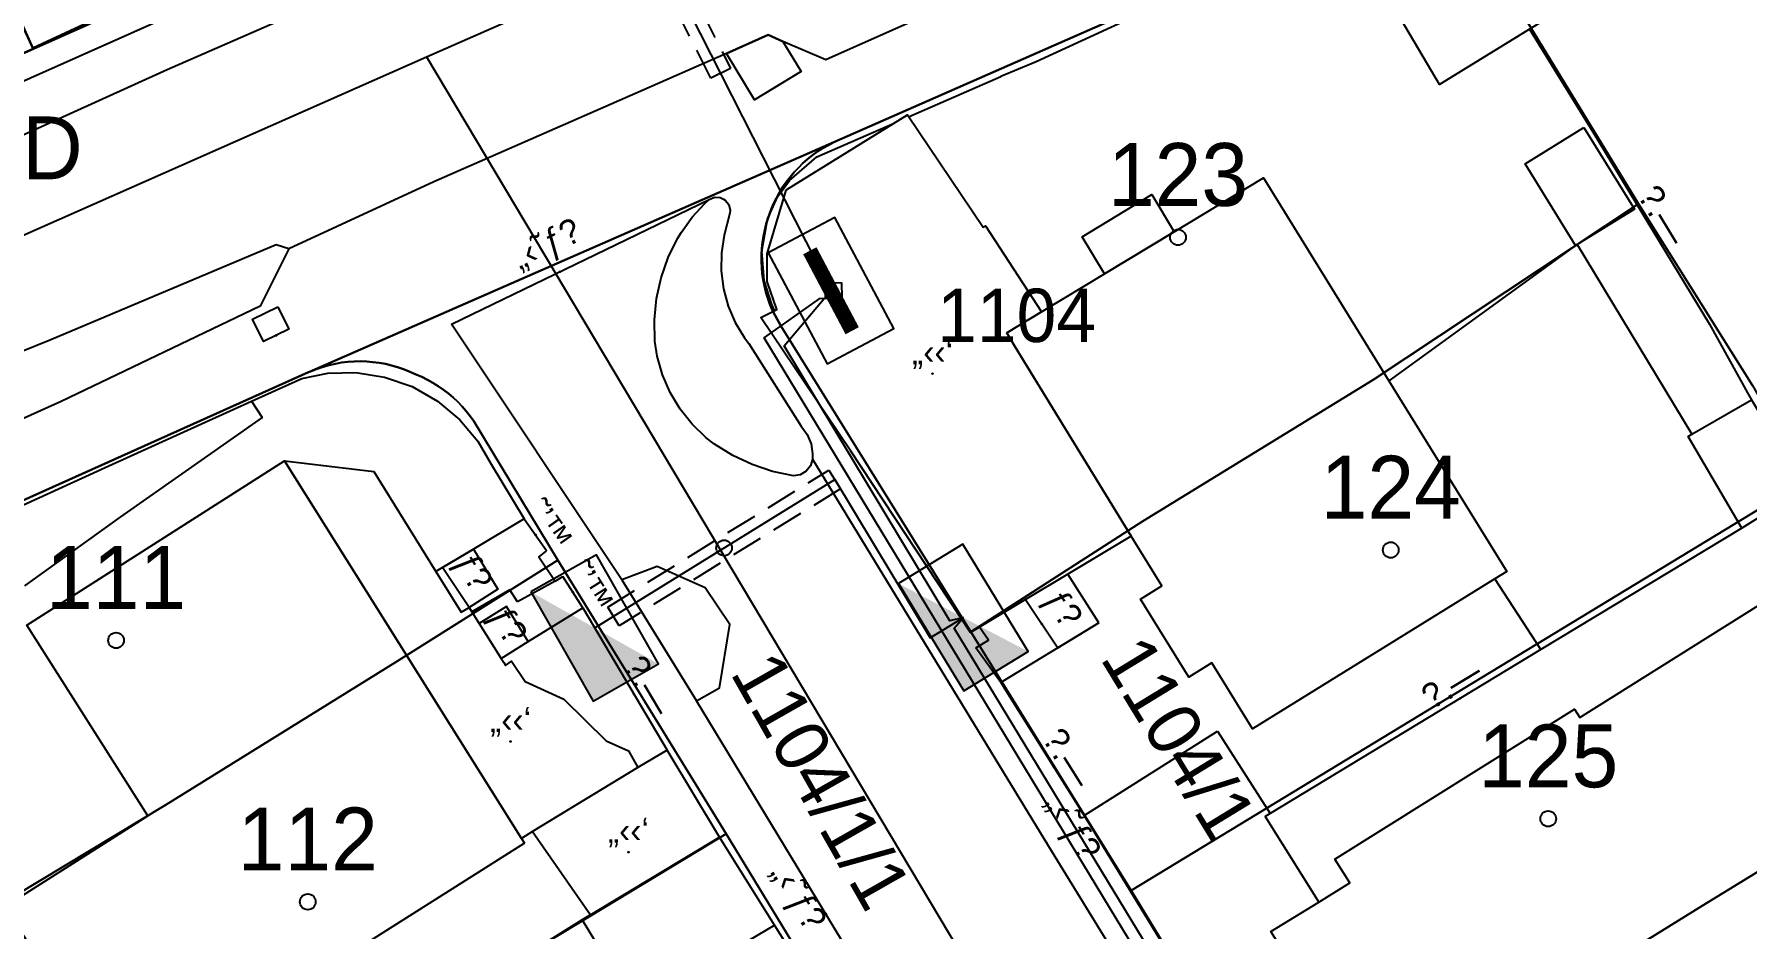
# Model space of a CAD drawing. Header units: metres. Extents: x 218299 to 220222, y 572714 to 574340.
# Drawn here: x 219088.7 to 219143.2, y 573347.1 to 573375.5 of the extents above; entities that cross this region are included whole.
import ezdxf
from ezdxf.enums import TextEntityAlignment as Align

# ---------------------------------------------------------------- set-up
doc = ezdxf.new("R2010")
doc.units = ezdxf.units.M
doc.header["$MEASUREMENT"] = 0
doc.linetypes.add('DASH15', pattern=[1.5, 1, -0.5])
for name, color, linetype in [('1602', 44, 'Continuous'), ('1603', 44, 'Continuous'), ('6011', 10, 'Continuous'), ('6091', 102, 'CABLEUNDEXIST03'), ('6151', 102, 'CABLEUNDEXIST03'), ('6241', 7, 'Continuous'), ('6261', 7, 'Continuous'), ('6351', 7, 'Continuous'), ('6701', 7, 'DASH15'), ('6916', 7, 'Continuous'), ('A_POINTS', 2, 'Continuous'), ('M2200', 253, 'Continuous'), ('M2207', 253, 'Continuous'), ('M2401', 7, 'Continuous'), ('M2404', 7, 'Continuous'), ('M2407', 253, 'Continuous'), ('M2408', 253, 'Continuous'), ('M2412', 253, 'Continuous'), ('M2420', 253, 'Continuous'), ('M2430', 253, 'Continuous'), ('M2601', 253, 'Continuous'), ('M2602', 253, 'Continuous'), ('M2605', 253, 'Continuous'), ('M2612', 253, 'Continuous'), ('M5250', 253, 'Continuous')]:
    doc.layers.add(name, color=color, linetype=linetype)
doc.styles.add('HEBTXT', font='HEBTXT')
doc.styles.add('MAVAT_HEBTXT', font='HEBTXT')
doc.linetypes.add('CABLEUNDEXIST03', pattern='A,3.5,[222,elecad.shx,S=0.01,R=0,X=0,Y=0],1.5', length=5)

# ---------------------------------------------------------------- blocks, each defined once
blk = doc.blocks.new('6261')
blk.add_lwpolyline([(-2, -1.2), (2, -1.2), (2, 1.2), (-2, 1.2)], close=True)
at = {"color": 0}
blk.add_solid([(2, 1.2), (-2, -1.2), (2, -1.2)], dxfattribs=at)
at = {"color": 0, "style": 'HEBTXT'}
blk.add_attdef('PIL_NAME', (2.689, 2.418), '', height=1.7, dxfattribs=at)
at = {"style": 'HEBTXT'}
blk.add_attdef('CAMUT_MONIM', (2.489, 0.218), '', height=1.7, dxfattribs=at)
at = {"color": 0, "style": 'HEBTXT', "flags": 1}
for tag, p in [('TYPE', (2.585, -1.773)), ('MAP_TYPE', (2.689, -3.782))]:
    blk.add_attdef(tag, p, '', height=1.7, dxfattribs=at)
blk = doc.blocks.new('6351')
at = {"color": 0}
for p, q in [((0.188, -0.982), (0.188, 0.982)), ((0.219, -0.976), (0.219, 0.976)), ((0.25, -0.968), (0.25, 0.968)), ((0.281, -0.96), (0.281, 0.96)), ((0.312, -0.95), (0.312, 0.95)), ((0.344, -0.939), (0.344, 0.939)), ((0.375, -0.927), (0.375, 0.927)), ((0.406, -0.914), (0.406, 0.914)), ((0.438, -0.899), (0.438, 0.899)), ((0.469, -0.883), (0.469, 0.883)), ((0.5, -0.866), (0.5, 0.866)), ((0.531, -0.847), (0.531, 0.847)), ((0.562, -0.827), (0.562, 0.827)), ((0.594, -0.805), (0.594, 0.805)), ((0.625, -0.781), (0.625, 0.781)), ((0.656, -0.755), (0.656, 0.755)), ((0.688, -0.726), (0.688, 0.726)), ((0.719, -0.695), (0.719, 0.695)), ((0.75, -0.661), (0.75, 0.661)), ((0.781, -0.624), (0.781, 0.624)), ((0.812, -0.583), (0.812, 0.583)), ((0.844, -0.537), (0.844, 0.537)), ((0.875, -0.484), (0.875, 0.484)), ((0.906, -0.423), (0.906, 0.423)), ((0.938, -0.348), (0.938, 0.348)), ((0.969, -0.248), (0.969, 0.248))]:
    blk.add_line(p, q, dxfattribs=at)
blk.add_circle((0, 0), 1, dxfattribs=at)
at = {"color": 0, "style": 'HEBTXT'}
blk.add_attdef('POLE_NUM', (2, 2), '', height=2, dxfattribs=at)
at = {"color": 0, "style": 'HEBTXT', "flags": 1}
blk.add_attdef('MAP_TYPE', (2.014, -0.642), '', height=2, dxfattribs=at)
blk = doc.blocks.new('6241')
at = {"color": 0}
blk.add_lwpolyline([(-2, -1.2), (2, -1.2), (2, 1.2), (-2, 1.2)], close=True, dxfattribs=at)
blk.add_lwpolyline([(-2, -1.2), (2, -1.2), (2, 1.2), (-2, 1.2)], close=True, dxfattribs=at)
at = {"color": 0, "const_width": 0.48}
blk.add_lwpolyline([(-1.44, 0), (1.44, 0)], dxfattribs=at)
blk.add_lwpolyline([(-1.44, 0), (1.44, 0)], dxfattribs=at)
at = {"color": 0, "style": 'HEBTXT'}
blk.add_attdef('PIL_NAME', (2.42, 1.776), '', height=1.7, dxfattribs=at)
at = {"color": 0, "style": 'HEBTXT', "flags": 1}
for tag, p in [('TYPE', (2.43, -0.61)), ('MAP_TYPE', (2.423, -2.677))]:
    blk.add_attdef(tag, p, '', height=1.7, dxfattribs=at)
blk = doc.blocks.new('6916')
at = {"layer": 'A_POINTS'}
blk.add_circle((0, 0), 0.25, dxfattribs=at)
at = {"color": 0, "style": 'HEBTXT'}
for tag, p in [('HTCH', (0.006, 3.527)), ('PIPE', (0.049, 1.33))]:
    blk.add_attdef(tag, text='', height=1.7, dxfattribs=at).set_placement(p, align=Align.MIDDLE_CENTER)
blk = doc.blocks.new('1603')
at = {"layer": 'A_POINTS'}
blk.add_circle((0, 0), 0.25, dxfattribs=at)
at = {"color": 0, "style": 'HEBTXT'}
blk.add_attdef('PARCEL_NUM', text='', height=2, dxfattribs=at).set_placement((0, 1), align=Align.CENTER)
at = {"color": 0, "style": 'HEBTXT', "flags": 1}
blk.add_attdef('LOT_NUM', text='', height=2, dxfattribs=at).set_placement((0, -2.5), align=Align.CENTER)
blk = doc.blocks.new('M2408')
blk.add_circle((0, 0), 0.025)
at = {"style": 'MAVAT_HEBTXT'}
blk.add_attdef('NAME', text='', height=0.8, dxfattribs=at).set_placement((0, 1.59), align=Align.MIDDLE)
blk = doc.blocks.new('M2605')
blk.add_circle((0, 0), 0.025)
at = {"style": 'MAVAT_HEBTXT'}
blk.add_attdef('NAME', text='', height=0.8, dxfattribs=at).set_placement((0, 1.59), align=Align.MIDDLE)
blk = doc.blocks.new('M2612')
blk.add_circle((0, 0), 0.025)
at = {"style": 'MAVAT_HEBTXT'}
blk.add_attdef('NAME', text='', height=0.8, dxfattribs=at).set_placement((0, 1.59), align=Align.MIDDLE)
blk = doc.blocks.new('M2207')
blk.add_circle((0, 0), 0.025)
at = {"style": 'MAVAT_HEBTXT'}
blk.add_attdef('NAME', text='', height=0.8, dxfattribs=at).set_placement((0, 1.59), align=Align.MIDDLE)
blk = doc.blocks.new('M2412')
blk.add_circle((0, 0), 0.025)
at = {"style": 'MAVAT_HEBTXT'}
blk.add_attdef('NAME', text='', height=0.8, dxfattribs=at).set_placement((0, 1.59), align=Align.MIDDLE)
blk = doc.blocks.new('M5250')
blk.add_circle((0, 0), 0.025)
at = {"style": 'MAVAT_HEBTXT'}
blk.add_attdef('NAME', text='', height=0.8, dxfattribs=at).set_placement((0, 1.25), align=Align.MIDDLE)
blk = doc.blocks.new('111')
at = {"layer": 'M2200'}
for points in [[(219119.915, 573365.606, 574.68), (219119.915, 573365.606, 574.68), (219119.666, 573366.022, 574.68), (219119.666, 573366.022, 574.68), (219120.775, 573366.69, 574.647), (219122.78, 573367.899, 574.588), (219124.999, 573369.236, 574.523), (219125.001, 573369.238, 574.523), (219127.842, 573370.951, 574.44), (219131.832, 573364.501, 574.44), (219135.585, 573358.432, 574.44), (219135.205, 573358.197, 574.44), (219127.49, 573353.425, 574.44), (219126.195, 573355.52, 574.44), (219125.461, 573355.066, 574.2), (219123.922, 573357.553, 574.08), (219124.605, 573357.976, 574.44), (219123.633, 573359.557, 574.489)], [(219104.315, 573349.789, 573.96), (219091.776, 573341.854, 577.56), (219091.627, 573342.088, 577.56), (219091.464, 573341.985, 577.32), (219087.791, 573347.766, 577.08), (219087.791, 573347.766, 577.08), (219092.335, 573350.652, 577.56), (219088.479, 573356.723, 573.72), (219096.684, 573361.954, 573.96), (219096.684, 573361.954, 573.96), (219104.225, 573349.932, 573.96)]]:
    blk.add_polyline3d(points, close=True, dxfattribs=at)
blk.add_polyline3d([(219150.945, 573344.66, 578.88), (219137.299, 573336.101, 576), (219138.487, 573334.207, 576), (219138.487, 573334.207, 576), (219138.253, 573334.06, 575.962), (219134.01, 573331.399, 575.28), (219134.01, 573331.399, 575.28), (219132.431, 573333.917, 575.4), (219132.62, 573334.036, 575.416), (219135.194, 573335.651, 575.64), (219135.194, 573335.651, 575.64), (219132.511, 573339.92, 575.64), (219132.469, 573339.987, 575.64), (219132.411, 573340.08, 575.64), (219131.808, 573341.039, 575.64), (219128.078, 573346.973, 575.64), (219128.078, 573346.973, 575.64), (219128.078, 573346.973, 575.64), (219129.597, 573347.91, 575.858), (219130.587, 573348.52, 576), (219130.114, 573349.274, 576), (219137.736, 573354.055, 576.24), (219137.902, 573353.789, 576.96), (219143.6, 573357.363, 576.6)], dxfattribs=at)
at = {"layer": 'M2207'}
for points in [[(219089.175, 573380.988, 571.86), (219091.341, 573376.326, 571.74), (219091.341, 573376.326, 571.74), (219088.671, 573375.086, 571.74), (219088.573, 573375.297, 571.745), (219086.505, 573379.747, 571.86), (219086.505, 573379.747, 571.86), (219086.505, 573379.747, 571.86), (219088.409, 573380.631, 571.86), (219089.175, 573380.988, 571.86)], [(219120.775, 573366.69, 574.5), (219119.666, 573366.022, 574.5), (219119.915, 573365.606, 574.5), (219123.633, 573359.557, 574.387), (219121.611, 573358.345, 574.352), (219120.265, 573357.538, 574.328), (219118.512, 573356.487, 574.297), (219114.706, 573362.254, 574.5), (219111.842, 573366.507, 574.5), (219112.347, 573366.772, 574.5), (219112.045, 573367.657, 574.5), (219112.043, 573368.536, 574.5), (219112.644, 573370.569, 574.5), (219112.664, 573370.581, 574.501), (219116.507, 573372.958, 574.74), (219116.507, 573372.958, 574.74), (219118.916, 573369.386, 574.74), (219118.996, 573369.432, 574.74)], [(219138.038, 573372.56, 574.02), (219139.646, 573369.959, 574.02), (219137.824, 573368.833, 574.253), (219137.77, 573368.8, 574.26), (219137.77, 573368.8, 574.26), (219136.163, 573371.401, 574.26), (219138.038, 573372.56, 574.02)], [(219125.001, 573369.238, 573.9), (219122.78, 573367.899, 573.78), (219122.067, 573369.082, 573.78), (219124.288, 573370.421, 573.9), (219125.001, 573369.238, 573.9)], [(219143.366, 573363.891, 574.26), (219143.366, 573363.891, 574.26), (219145.066, 573361.058, 574.26), (219143.062, 573359.813, 574.26), (219143.062, 573359.813, 574.26), (219141.351, 573362.724, 574.26), (219141.475, 573362.795, 574.26), (219143.366, 573363.891, 574.26)], [(219104.225, 573349.932, 573.78), (219096.684, 573361.954, 573.66), (219099.53, 573361.616, 573.66), (219101.498, 573358.435, 573.574), (219102.3, 573357.138, 573.54), (219102.559, 573357.29, 573.54), (219102.559, 573357.29, 573.54), (219102.559, 573357.29, 573.54), (219102.646, 573357.151, 573.54), (219102.882, 573356.774, 573.54), (219103.576, 573355.666, 573.54), (219103.576, 573355.666, 573.54), (219103.66, 573355.532, 573.54), (219103.719, 573355.438, 573.54), (219103.905, 573355.578, 573.54), (219104.343, 573354.931, 573.54), (219105.571, 573354.365, 573.54), (219106.915, 573353.046, 573.54), (219107.634, 573352.729, 573.54), (219107.931, 573352.189, 573.54), (219104.57, 573350.155, 573.742)], [(219108.859, 573352.746, 573.24), (219108.859, 573352.746, 573.24), (219107.931, 573352.189, 573.213), (219104.57, 573350.155, 573.12), (219104.57, 573350.155, 573.12), (219106.416, 573347.507, 573.12), (219106.416, 573347.507, 573.12), (219110.525, 573349.974, 573.24), (219110.525, 573349.974, 573.24)]]:
    blk.add_polyline3d(points, close=True, dxfattribs=at)
at = {"layer": 'M2401'}
for points in [[(219146.216, 573398.016, 570.9), (219138.132, 573394.298, 570.66), (219130.053, 573390.848, 570.54), (219120.3, 573386.499, 570.42), (219113.342, 573383.372, 570.18), (219108.029, 573381.068, 569.94), (219098.954, 573377.019, 569.82), (219092.947, 573374.396, 569.58), (219086.645, 573371.536, 569.46), (219078.358, 573367.848, 569.34), (219071.058, 573364.614, 569.1), (219064.28, 573361.697, 568.86), (219058.349, 573358.938, 568.74), (219051.481, 573355.967, 568.468), (219044.975, 573353.082, 568.348), (219037.609, 573349.919, 568.073), (219030.585, 573346.728, 567.886), (219022.088, 573342.981, 567.833), (219020.254, 573342.208, 567.66)], [(219120.545, 573377.67, 570.274), (219113.908, 573374.706, 570.154), (219112.545, 573375.295, 570.154), (219112.071, 573375.501, 570.154), (219110.75, 573374.917, 570.079), (219107.855, 573373.638, 569.914), (219101.435, 573370.824, 569.794), (219096.817, 573368.701, 569.674), (219095.911, 573366.868, 569.674), (219089.578, 573363.842, 569.434), (219082.823, 573360.81, 569.314)], [(219110.676, 573369.136, 570.292), (219110.591, 573368.57, 570.285), (219110.584, 573367.997, 570.289), (219110.656, 573367.428, 570.305), (219110.806, 573366.876, 570.333), (219111.03, 573366.35, 570.371), (219111.325, 573365.861, 570.421), (219111.459, 573365.681, 570.442), (219113.128, 573363.052, 570.517), (219113.321, 573362.791, 570.517), (219113.444, 573362.491, 570.517), (219113.49, 573362.17, 570.517), (219113.483, 573362.002, 570.517), (219113.483, 573362.002, 570.517), (219113.418, 573361.794, 570.517), (219113.283, 573361.622, 570.517), (219113.096, 573361.51, 570.517), (219112.88, 573361.472, 570.517), (219112.877, 573361.472, 570.517), (219112.21, 573361.614, 570.524), (219111.564, 573361.833, 570.516), (219110.948, 573362.124, 570.496), (219110.37, 573362.485, 570.463), (219110.1, 573362.688, 570.442), (219109.659, 573363.116, 570.42), (219109.277, 573363.598, 570.39), (219108.961, 573364.125, 570.353), (219108.715, 573364.687, 570.309), (219108.545, 573365.277, 570.26), (219108.465, 573365.761, 570.217), (219108.454, 573366.44, 570.217), (219108.523, 573367.116, 570.217), (219108.671, 573367.779, 570.217), (219108.896, 573368.42, 570.217), (219109.194, 573369.03, 570.217), (219109.312, 573369.23, 570.217), (219109.652, 573369.707, 570.217), (219110.052, 573370.132, 570.217), (219110.2, 573370.263, 570.217), (219110.367, 573370.336, 570.217), (219110.367, 573370.336, 570.217), (219110.549, 573370.331, 570.217), (219110.656, 573370.276, 570.217), (219110.711, 573370.249, 570.217), (219110.823, 573370.106, 570.217), (219110.864, 573369.929, 570.217), (219110.854, 573369.83, 570.217), (219110.676, 573369.136, 570.292)], [(219107.413, 573358.16, 570.442), (219109.798, 573354.316, 570.592), (219109.798, 573354.316, 570.592), (219110.522, 573354.732, 570.592), (219110.853, 573356.742, 570.592), (219110.075, 573357.906, 570.442), (219108.546, 573358.593, 570.442), (219107.413, 573358.16, 570.442), (219107.413, 573358.16, 570.442)]]:
    blk.add_polyline3d(points, dxfattribs=at)
at = {"layer": 'M2404'}
for points in [[(219146.216, 573398.016, 570.9), (219138.132, 573394.298, 570.66), (219130.053, 573390.848, 570.54), (219120.3, 573386.499, 570.42), (219113.342, 573383.372, 570.18), (219108.029, 573381.068, 569.94), (219098.954, 573377.019, 569.82), (219092.947, 573374.396, 569.58), (219086.645, 573371.536, 569.46), (219078.358, 573367.848, 569.34), (219071.058, 573364.614, 569.1), (219064.28, 573361.697, 568.86), (219058.349, 573358.938, 568.74), (219051.481, 573355.967, 568.468), (219044.975, 573353.082, 568.348), (219037.609, 573349.919, 568.073), (219030.585, 573346.728, 567.886), (219022.088, 573342.981, 567.833), (219020.254, 573342.208, 567.66)], [(219120.545, 573377.67, 570.274), (219113.908, 573374.706, 570.154), (219112.545, 573375.295, 570.154), (219112.071, 573375.501, 570.154), (219110.75, 573374.917, 570.079), (219107.855, 573373.638, 569.914), (219101.435, 573370.824, 569.794), (219096.817, 573368.701, 569.674), (219095.911, 573366.868, 569.674), (219089.578, 573363.842, 569.434), (219082.823, 573360.81, 569.314)], [(219110.676, 573369.136, 570.292), (219110.591, 573368.57, 570.285), (219110.584, 573367.997, 570.289), (219110.656, 573367.428, 570.305), (219110.806, 573366.876, 570.333), (219111.03, 573366.35, 570.371), (219111.325, 573365.861, 570.421), (219111.459, 573365.681, 570.442), (219113.128, 573363.052, 570.517), (219113.321, 573362.791, 570.517), (219113.444, 573362.491, 570.517), (219113.49, 573362.17, 570.517), (219113.483, 573362.002, 570.517), (219113.483, 573362.002, 570.517), (219113.418, 573361.794, 570.517), (219113.283, 573361.622, 570.517), (219113.096, 573361.51, 570.517), (219112.88, 573361.472, 570.517), (219112.877, 573361.472, 570.517), (219112.21, 573361.614, 570.524), (219111.564, 573361.833, 570.516), (219110.948, 573362.124, 570.496), (219110.37, 573362.485, 570.463), (219110.1, 573362.688, 570.442), (219109.659, 573363.116, 570.42), (219109.277, 573363.598, 570.39), (219108.961, 573364.125, 570.353), (219108.715, 573364.687, 570.309), (219108.545, 573365.277, 570.26), (219108.465, 573365.761, 570.217), (219108.454, 573366.44, 570.217), (219108.523, 573367.116, 570.217), (219108.671, 573367.779, 570.217), (219108.896, 573368.42, 570.217), (219109.194, 573369.03, 570.217), (219109.312, 573369.23, 570.217), (219109.652, 573369.707, 570.217), (219110.052, 573370.132, 570.217), (219110.2, 573370.263, 570.217), (219110.367, 573370.336, 570.217), (219110.367, 573370.336, 570.217), (219110.549, 573370.331, 570.217), (219110.656, 573370.276, 570.217), (219110.711, 573370.249, 570.217), (219110.823, 573370.106, 570.217), (219110.864, 573369.929, 570.217), (219110.854, 573369.83, 570.217), (219110.676, 573369.136, 570.292)], [(219107.413, 573358.16, 570.442), (219109.798, 573354.316, 570.592), (219109.798, 573354.316, 570.592), (219110.522, 573354.732, 570.592), (219110.853, 573356.742, 570.592), (219110.075, 573357.906, 570.442), (219108.546, 573358.593, 570.442), (219107.413, 573358.16, 570.442), (219107.413, 573358.16, 570.442)]]:
    blk.add_polyline3d(points, dxfattribs=at)
at = {"layer": 'M2407'}
for points in [[(219137.824, 573368.833, 572.265), (219141.475, 573362.795, 572.085)], [(219095.636, 573363.855, 571.095), (219095.97, 573363.331, 571.095), (219091.465, 573360.17, 571.095), (219088.403, 573357.972, 571.095)], [(219136.667, 573355.945, 571.725), (219135.205, 573358.197, 571.725)], [(219119.479, 573354.898, 570.9), (219118.682, 573356.005, 570.9)], [(219122.137, 573350.672, 571.26), (219125.375, 573345.355, 571.98)]]:
    blk.add_polyline3d(points, dxfattribs=at)
at = {"layer": 'M2408'}
for points in [[(219107.413, 573358.16, 570.315), (219101.992, 573366.295, 569.739), (219110.2, 573370.263, 569.992)], [(219113.483, 573362.002, 570.495), (219121.001, 573349.693, 571.395), (219128.409, 573337.623, 572.565)], [(219118.017, 573340.759, 571.8), (219109.798, 573354.316, 570.585)]]:
    blk.add_polyline3d(points, dxfattribs=at)
at = {"layer": 'M2412'}
for points in [[(219102.559, 573357.29, 570.84), (219101.714, 573358.562, 570.84), (219102.695, 573359.143, 570.24), (219103.476, 573357.868, 570.24)], [(219122.598, 573356.802, 571.98), (219121.611, 573358.345, 571.98), (219120.265, 573357.538, 571.02), (219121.293, 573356.005, 571.02)], [(219102.882, 573356.774, 571.2), (219103.576, 573355.666, 571.199), (219104.44, 573356.2, 570.479), (219103.744, 573357.314, 570.479), (219102.882, 573356.774, 571.2)]]:
    blk.add_polyline3d(points, close=True, dxfattribs=at)
at = {"layer": 'M2420', "linetype": 'Continuous', "lineweight": -3}
for points in [[(219101.2, 573374.81), (219145.8, 573394.38), (219155.91, 573398.81)], [(219101.2, 573374.81), (219143.3, 573304.19), (219174, 573256.38)]]:
    blk.add_lwpolyline(points, dxfattribs=at)
at = {"layer": 'M2420', "lineweight": -3, "flags": 128}
blk.add_lwpolyline([(219045.09, 573350), (219101.2, 573374.81)], dxfattribs=at)
at = {"layer": 'M2430'}
blk.add_polyline3d([(219096.817, 573368.701, 569.505), (219096.412, 573368.829, 569.505), (219089.249, 573365.806, 569.415), (219081.325, 573362.6, 569.145), (219078.801, 573361.615, 569.145), (219078.651, 573361.561, 569.145), (219079.591, 573359.358, 569.145)], dxfattribs=at)
at = {"layer": 'M2601'}
for points in [[(219137.77, 573368.8, 573.66), (219131.832, 573364.501, 573.18)], [(219126.377, 573353.348, 573.42), (219128.05, 573350.733, 573.18)]]:
    blk.add_polyline3d(points, dxfattribs=at)
at = {"layer": 'M2602'}
for points in [[(219105.024, 573359.096, 571.86), (219105.001, 573359.078, 571.86), (219104.776, 573358.899, 571.86), (219105.298, 573358.121, 571.86), (219105.298, 573358.121, 571.86), (219105.541, 573358.273, 571.86)], [(219104.101, 573357.464, 572.1), (219103.853, 573357.848, 572.22), (219102.646, 573357.151, 572.34)], [(219105.298, 573358.121, 571.38), (219104.101, 573357.464, 571.5), (219104.101, 573357.464, 571.5)], [(219118.682, 573356.005, 572.25), (219119.09, 573356.245, 572.25), (219118.8, 573356.66, 572.25)]]:
    blk.add_polyline3d(points, dxfattribs=at)
at = {"layer": 'M2605'}
for points in [[(219155.463, 573382.148, 573.42), (219159.805, 573384.482, 573.185), (219159.899, 573384.533, 573.18), (219158.355, 573387.013, 573.18), (219157.199, 573387.941, 573.18), (219155.824, 573388.595, 573.18), (219154.334, 573388.911, 573.18), (219152.852, 573388.876, 573.18), (219150.14, 573387.809, 573.18), (219136.114, 573381.609, 573.42), (219136.114, 573381.609, 573.42), (219138.881, 573377.26, 573.42), (219136.305, 573375.682, 573.42), (219136.305, 573375.682, 573.42), (219138.324, 573372.419, 573.54), (219142.039, 573366.296, 573.54), (219143.24, 573364.12, 573.54), (219143.366, 573363.891, 573.54)], [(219136.305, 573375.682, 571.98), (219136.087, 573375.548, 571.98), (219133.439, 573373.922, 571.98), (219130.365, 573379.149, 571.98), (219130.365, 573379.149, 571.98), (219120.606, 573374.644, 571.98), (219119.481, 573374.181, 571.98)], [(219116.546, 573372.9, 571.763), (219119.481, 573374.181, 571.98)], [(219112.278, 573366.736, 571.538), (219112.187, 573366.924, 571.535), (219111.947, 573367.693, 571.506), (219111.874, 573368.628, 571.465), (219112.052, 573369.646, 571.477), (219112.371, 573370.356, 571.483), (219112.754, 573370.867, 571.494), (219113.625, 573371.624, 571.547), (219116.089, 573372.7, 571.729)], [(219080.836, 573350.943, 571.26), (219083.247, 573352.486, 571.26), (219080.453, 573356.933, 571.26), (219080.453, 573356.933, 571.26), (219091.091, 573361.796, 571.26), (219095.636, 573363.855, 571.26), (219097.229, 573364.576, 571.26), (219098.063, 573364.738, 571.26), (219098.953, 573364.759, 571.26), (219099.86, 573364.618, 571.26), (219100.743, 573364.312, 571.26), (219101.555, 573363.85, 571.26), (219102.259, 573363.26, 571.26), (219102.83, 573362.577, 571.26), (219103.257, 573361.843, 571.26), (219104.314, 573360.101, 571.26), (219104.314, 573360.101, 571.26), (219102.695, 573359.143, 571.26), (219101.714, 573358.562, 571.26), (219101.498, 573358.435, 571.26)], [(219143.062, 573359.813, 573.3), (219136.667, 573355.945, 573.198), (219128.05, 573350.733, 573.062), (219127.894, 573350.639, 573.06), (219127.894, 573350.639, 573.06), (219129.597, 573347.91, 573.06)], [(219103.576, 573355.666, 571.26), (219104.44, 573356.2, 571.26), (219106.173, 573357.27, 571.26), (219106.173, 573357.27, 571.26), (219108.859, 573352.746, 571.26)], [(219122.598, 573356.802, 571.98), (219121.293, 573356.005, 571.98), (219119.479, 573354.898, 571.98), (219119.479, 573354.898, 571.98), (219122.137, 573350.672, 571.98), (219122.137, 573350.672, 571.98), (219126.377, 573353.348, 571.98)], [(219112.551, 573341.582, 572.94), (219114.813, 573342.984, 572.94), (219114.883, 573343.027, 572.94), (219112.28, 573347.176, 572.94), (219110.525, 573349.974, 572.94)], [(219106.416, 573347.507, 572.7), (219106.151, 573347.342, 572.704), (219104.24, 573346.15, 572.735), (219101.604, 573344.507, 572.777), (219091.458, 573338.181, 572.94)], [(219106.151, 573347.342, 573.15), (219106.787, 573346.297, 573.082), (219107.848, 573344.555, 572.97), (219112.28, 573347.176, 573.15)]]:
    blk.add_polyline3d(points, dxfattribs=at)
at = {"layer": 'M2612'}
for points in [[(219104.314, 573360.101, 572.1), (219105.024, 573359.096, 572.1)], [(219106.173, 573357.27, 572.16), (219105.541, 573358.273, 572.16)]]:
    blk.add_polyline3d(points, dxfattribs=at)
at = {"layer": 'M5250'}
for points in [[(219112.545, 573375.295, 570.154), (219113.122, 573374.335, 570.154), (219111.636, 573373.442, 570.154), (219110.75, 573374.917, 570.079), (219112.071, 573375.501, 570.154), (219112.545, 573375.295, 570.154)], [(219096.468, 573366.85, 569.551), (219096.815, 573366.139, 569.551), (219096.012, 573365.746, 569.551), (219095.665, 573366.457, 569.551), (219096.468, 573366.85, 569.551)]]:
    blk.add_polyline3d(points, dxfattribs=at)
at = {"layer": 'M2207'}
ref = blk.add_blockref('M2207', (219117.307, 573364.725), dxfattribs=dict(at, xscale=0.5, yscale=0.5, zscale=0.5))
ref.add_attrib('NAME', '„‹‹‘', dxfattribs={"layer": '0', "height": 0.8, "style": 'MAVAT_HEBTXT'}).set_placement((219117.307, 573365.35), align=Align.MIDDLE)
ref = blk.add_blockref('M2207', (219103.877, 573353.021), dxfattribs=dict(at, xscale=0.5, yscale=0.5, zscale=0.5))
ref.add_attrib('NAME', '„‹‹‘', dxfattribs={"layer": '0', "height": 0.8, "style": 'MAVAT_HEBTXT'}).set_placement((219103.877, 573353.646), align=Align.MIDDLE)
ref = blk.add_blockref('M2207', (219107.627, 573349.503), dxfattribs=dict(at, xscale=0.5, yscale=0.5, zscale=0.5))
ref.add_attrib('NAME', '„‹‹‘', dxfattribs={"layer": '0', "height": 0.8, "style": 'MAVAT_HEBTXT'}).set_placement((219107.627, 573350.128), align=Align.MIDDLE)
at = {"layer": 'M2408'}
ref = blk.add_blockref('M2408', (219105.448, 573367.966), dxfattribs=dict(at, xscale=0.5, yscale=0.5, zscale=0.5))
ref.add_attrib('NAME', '„‹˜ƒ\x8e', dxfattribs={"layer": '0', "height": 0.8, "rotation": 25.7998, "style": 'MAVAT_HEBTXT'}).set_placement((219105.056, 573368.776), align=Align.MIDDLE)
ref = blk.add_blockref('M2408', (219120.938, 573349.796), dxfattribs=dict(at, xscale=0.5, yscale=0.5, zscale=0.5))
ref.add_attrib('NAME', '„‹˜ƒ\x8e', dxfattribs={"layer": '0', "height": 0.8, "rotation": 301.4166, "style": 'MAVAT_HEBTXT'}).set_placement((219121.706, 573350.265), align=Align.MIDDLE)
ref = blk.add_blockref('M2408', (219113.907, 573347.538), dxfattribs=dict(at, xscale=0.5, yscale=0.5, zscale=0.5))
ref.add_attrib('NAME', '„‹˜ƒ\x8e', dxfattribs={"layer": '0', "height": 0.8, "rotation": 301.2236, "style": 'MAVAT_HEBTXT'}).set_placement((219112.967, 573348.046), align=Align.MIDDLE)
at = {"layer": 'M2412'}
ref = blk.add_blockref('M2412', (219103.135, 573358.424), dxfattribs=dict(at, xscale=0.5, yscale=0.5, zscale=0.5))
ref.add_attrib('NAME', 'ƒ\x8e', dxfattribs={"layer": '0', "height": 0.8, "rotation": 301.5165, "style": 'MAVAT_HEBTXT'}).set_placement((219102.611, 573358.386), align=Align.MIDDLE)
ref = blk.add_blockref('M2412', (219120.787, 573356.76), dxfattribs=dict(at, xscale=0.5, yscale=0.5, zscale=0.5))
ref.add_attrib('NAME', 'ƒ\x8e', dxfattribs={"layer": '0', "height": 0.8, "rotation": 303.8509, "style": 'MAVAT_HEBTXT'}).set_placement((219121.382, 573357.219), align=Align.MIDDLE)
ref = blk.add_blockref('M2412', (219104.438, 573356.203), dxfattribs=dict(at, xscale=0.5, yscale=0.5, zscale=0.5))
ref.add_attrib('NAME', 'ƒ\x8e', dxfattribs={"layer": '0', "height": 0.8, "rotation": 302.0138, "style": 'MAVAT_HEBTXT'}).set_placement((219103.714, 573356.684), align=Align.MIDDLE)
at = {"layer": 'M2605'}
ref = blk.add_blockref('M2605', (219140.103, 573369.487), dxfattribs=dict(at, xscale=0.5, yscale=0.5, zscale=0.5))
ref.add_attrib('NAME', '\x9a.—', dxfattribs={"layer": '0', "height": 0.8, "rotation": 301.2507, "style": 'MAVAT_HEBTXT'}).set_placement((219140.573, 573369.773), align=Align.MIDDLE)
ref = blk.add_blockref('M2605', (219107.804, 573354.523), dxfattribs=dict(at, xscale=0.5, yscale=0.5, zscale=0.5))
ref.add_attrib('NAME', '\x9a.—', dxfattribs={"layer": '0', "height": 0.8, "rotation": 300.6953, "style": 'MAVAT_HEBTXT'}).set_placement((219108.277, 573354.804), align=Align.MIDDLE)
ref = blk.add_blockref('M2605', (219134.102, 573354.394), dxfattribs=dict(at, xscale=0.5, yscale=0.5, zscale=0.5))
ref.add_attrib('NAME', '\x9a.—', dxfattribs={"layer": '0', "height": 0.8, "rotation": 31.1677, "style": 'MAVAT_HEBTXT'}).set_placement((219133.818, 573354.864), align=Align.MIDDLE)
ref = blk.add_blockref('M2605', (219121.17, 573352.209), dxfattribs=dict(at, xscale=0.5, yscale=0.5, zscale=0.5))
ref.add_attrib('NAME', '\x9a.—', dxfattribs={"layer": '0', "height": 0.8, "rotation": 302.1675, "style": 'MAVAT_HEBTXT'}).set_placement((219121.636, 573352.502), align=Align.MIDDLE)
at = {"layer": 'M2612'}
ref = blk.add_blockref('M2612', (219104.669, 573359.598), dxfattribs=dict(at, xscale=0.5, yscale=0.5, zscale=0.5))
ref.add_attrib('NAME', '˜’™', dxfattribs={"layer": '0', "height": 0.8, "rotation": 305.2297, "style": 'MAVAT_HEBTXT'}).set_placement((219105.118, 573359.915), align=Align.MIDDLE)
ref = blk.add_blockref('M2612', (219105.857, 573357.772), dxfattribs=dict(at, xscale=0.5, yscale=0.5, zscale=0.5))
ref.add_attrib('NAME', '˜’™', dxfattribs={"layer": '0', "height": 0.8, "rotation": 302.2068, "style": 'MAVAT_HEBTXT'}).set_placement((219106.439, 573357.944), align=Align.MIDDLE)
at = {"layer": 'M5250', "xscale": 0.5, "yscale": 0.5, "zscale": 0.5}
for p in [(219112.281, 573373.829, 570.154), (219096.415, 573365.943, 569.551)]:
    blk.add_blockref('M5250', p, dxfattribs=at)

msp = doc.modelspace()

# ---------------------------------------------------------------- linework, layer by layer
at = {"layer": '1602'}
for points in [[(219095.236, 573384.851), (219097.686, 573379.081), (219088.696, 573375.061), (219077.686, 573399.601), (219084.096, 573402.401), (219087.006, 573403.671), (219091.746, 573392.711)], [(219123.996, 573360.031), (219118.526, 573356.511), (219112.476, 573366.251), (219112.2932, 573366.5732), (219112.2071, 573366.7538), (219112.1302, 573366.9384), (219112.0626, 573367.1266), (219112.0045, 573367.3179), (219111.9561, 573367.5119), (219111.9174, 573367.7081), (219111.8885, 573367.906), (219111.8696, 573368.1051), (219111.8606, 573368.3049), (219111.8617, 573368.5049), (219111.8727, 573368.7045), (219111.8937, 573368.9034), (219111.9247, 573369.101), (219111.9654, 573369.2968), (219112.0159, 573369.4903), (219112.076, 573369.681), (219112.1702, 573369.9464), (219112.2483, 573370.1305), (219112.3354, 573370.3104), (219112.4315, 573370.4858), (219112.5363, 573370.6562), (219112.6494, 573370.8211), (219112.7706, 573370.9802), (219112.8996, 573371.133), (219113.0361, 573371.2791), (219113.1797, 573371.4183), (219113.3301, 573371.5501), (219113.4869, 573371.6742), (219113.6497, 573371.7903), (219113.8181, 573371.8982), (219113.9917, 573371.9975), (219114.17, 573372.088), (219133.406, 573380.551), (219139.776, 573370.131), (219131.326, 573364.531)], [(219118.526, 573356.511), (219123.996, 573360.031), (219131.326, 573364.531), (219139.776, 573370.131), (219143.406, 573364.351), (219145.106, 573361.321), (219123.626, 573348.281)], [(219134.486, 573343.261), (219128.796, 573339.791), (219123.626, 573348.281), (219145.106, 573361.321), (219150.186, 573352.931), (219141.796, 573347.791)], [(219084.056, 573345.681), (219092.906, 573351.011), (219100.206, 573355.531), (219105.376, 573358.791), (219110.736, 573350.081), (219089.346, 573337.141)], [(219128.796, 573339.791), (219134.486, 573343.261), (219141.796, 573347.791), (219150.186, 573352.931), (219155.866, 573343.721), (219134.036, 573331.261)], [(219103.126, 573333.861), (219094.526, 573328.681), (219089.346, 573337.141), (219110.736, 573350.081), (219115.906, 573341.601), (219110.496, 573338.331)]]:
    msp.add_lwpolyline(points, close=True, dxfattribs=at)
for points in [[(219020.756, 573345.021), (219024.836, 573346.861), (219034.006, 573350.871), (219042.936, 573354.801), (219052.166, 573358.911), (219061.196, 573362.991), (219070.466, 573367.051), (219079.516, 573371.031), (219088.696, 573375.061), (219097.686, 573379.081), (219107.036, 573383.151), (219116.156, 573387.181), (219125.306, 573391.221), (219134.256, 573395.261), (219143.346, 573399.311)], [(219151.768, 573388.703), (219133.406, 573380.551), (219114.17, 573372.088), (219097.474, 573364.783), (219097.446, 573364.771), (219077.696, 573355.901), (219057.636, 573346.491), (219044.016, 573340.631), (219039.706, 573339.131), (219022.866, 573331.641), (219003.286, 573322.891), (218988.044, 573314.698), (218986.896, 573314.081), (218970.386, 573301.731), (218953.28, 573287.598), (218939.506, 573276.061), (218923.796, 573262.781), (218906.986, 573248.861), (218906.967, 573248.845), (218894.406, 573238.331), (218872.996, 573220.501)], [(219143.406, 573364.351), (219139.776, 573370.131), (219133.406, 573380.551), (219151.768, 573388.703)], [(219115.906, 573341.601), (219110.736, 573350.081), (219105.376, 573358.791), (219102.706, 573363.211), (219102.5906, 573363.3743), (219102.4671, 573363.5316), (219102.3359, 573363.6826), (219102.1974, 573363.8268), (219102.0518, 573363.9639), (219101.8995, 573364.0935), (219101.741, 573364.2154), (219101.5765, 573364.3292), (219101.4066, 573364.4346), (219101.2316, 573364.5314), (219101.052, 573364.6194), (219100.836, 573364.711), (219100.6542, 573364.7944), (219100.4685, 573364.8686), (219100.2794, 573364.9335), (219100.0872, 573364.9888), (219099.8925, 573365.0344), (219099.6958, 573365.0703), (219099.4975, 573365.0962), (219099.2981, 573365.1123), (219099.0982, 573365.1183), (219098.8983, 573365.1144), (219098.6988, 573365.1004), (219098.5003, 573365.0765), (219098.3032, 573365.0428), (219098.108, 573364.9992), (219097.9152, 573364.9459), (219097.7254, 573364.883), (219097.474, 573364.783), (219114.17, 573372.088), (219113.9917, 573371.9975), (219113.8181, 573371.8982), (219113.6497, 573371.7903), (219113.4869, 573371.6742), (219113.3301, 573371.5501), (219113.1797, 573371.4183), (219113.0361, 573371.2791), (219112.8996, 573371.133), (219112.7706, 573370.9802), (219112.6494, 573370.8211), (219112.5363, 573370.6562), (219112.4315, 573370.4858), (219112.3354, 573370.3104), (219112.2483, 573370.1305), (219112.1702, 573369.9464), (219112.076, 573369.681), (219112.0159, 573369.4903), (219111.9654, 573369.2968), (219111.9247, 573369.101), (219111.8937, 573368.9034), (219111.8727, 573368.7045), (219111.8617, 573368.5049), (219111.8606, 573368.3049), (219111.8696, 573368.1051), (219111.8885, 573367.906), (219111.9174, 573367.7081), (219111.9561, 573367.5119), (219112.0045, 573367.3179), (219112.0626, 573367.1266), (219112.1302, 573366.9384), (219112.2071, 573366.7538), (219112.2932, 573366.5732), (219112.476, 573366.251), (219118.526, 573356.511), (219123.626, 573348.281), (219128.796, 573339.791)], [(219077.696, 573355.901), (219097.446, 573364.771), (219097.474, 573364.783), (219097.7254, 573364.883), (219097.9152, 573364.9459), (219098.108, 573364.9992), (219098.3032, 573365.0428), (219098.5003, 573365.0765), (219098.6988, 573365.1004), (219098.8983, 573365.1144), (219099.0982, 573365.1183), (219099.2981, 573365.1123), (219099.4975, 573365.0962), (219099.6958, 573365.0703), (219099.8925, 573365.0344), (219100.0872, 573364.9888), (219100.2794, 573364.9335), (219100.4685, 573364.8686), (219100.6542, 573364.7944), (219100.836, 573364.711), (219101.052, 573364.6194), (219101.2316, 573364.5314), (219101.4066, 573364.4346), (219101.5765, 573364.3292), (219101.741, 573364.2154), (219101.8995, 573364.0935), (219102.0518, 573363.9639), (219102.1974, 573363.8268), (219102.3359, 573363.6826), (219102.4671, 573363.5316), (219102.5906, 573363.3743), (219102.706, 573363.211), (219105.376, 573358.791), (219100.206, 573355.531), (219092.906, 573351.011), (219084.056, 573345.681)]]:
    msp.add_lwpolyline(points, dxfattribs=at)
at = {"layer": '6011'}
msp.add_lwpolyline([(219013.3134, 573346.0718), (219021.1041, 573344.0862), (219075.717, 573368.4104), (219143.1717, 573398.4349), (219208.1399, 573426.6085), (219274.503, 573458.0427)], dxfattribs=at)
at = {"layer": '6091'}
msp.add_lwpolyline([(219114.11, 573367.2436), (219114.1075, 573367.1524), (219114.4309, 573367.1578), (219114.4211, 573367.6011), (219113.9482, 573367.6136), (219106.9004, 573381.5065), (219119.9728, 573387.1744), (219145.6249, 573398.1406), (219194.8744, 573419.7544), (219239.2727, 573439.3455), (219253.332, 573445.8757), (219268.873, 573452.7592), (219275.2579, 573455.6603), (219277.2161, 573456.6431), (219276.8835, 573457.6393), (219275.711, 573459.174), (219275.6745, 573459.2044), (219275.4152, 573459.2048), (219275.415, 573459.304)], dxfattribs=at)
at = {"layer": '6151'}
for points in [[(219078.8833, 573371.1707), (219079.1948, 573370.883), (219097.2624, 573378.8771), (219097.209, 573379.4226)], [(219149.4592, 573306.1267), (219148.1814, 573306.2079), (219130.8065, 573334.7539), (219111.9476, 573365.861), (219113.721, 573367.1136), (219114.0357, 573367.1226), (219114.04, 573367.2436)], [(219118.2884, 573356.9637), (219117.8577, 573356.8608), (219112.5798, 573365.6083), (219113.862, 573367.1136), (219113.8948, 573367.1416), (219113.9, 573367.2436)], [(219106.5572, 573356.6336), (219114.1923, 573361.3585), (219117.2261, 573356.3241), (219118.2884, 573356.9637)], [(219128.7056, 573340.0205), (219128.1501, 573339.9019), (219117.9998, 573356.6267), (219118.2884, 573356.9637)]]:
    msp.add_lwpolyline(points, dxfattribs=at)
at = {"layer": '6701'}
for points in [[(219106.588, 573381.348), (219107.213, 573381.665), (219110.878, 573374.44), (219110.253, 573374.123)], [(219114.008, 573361.656), (219114.376, 573361.061), (219107.337, 573356.705), (219106.969, 573357.3)]]:
    msp.add_lwpolyline(points, close=True, dxfattribs=at)

# ---------------------------------------------------------------- block references
msp.add_blockref('111', (0, 0))
at = {"layer": '1603'}
for p, values in [((219125.1179, 573369.0625), {'PARCEL_NUM': '123'}), ((219131.8899, 573359.1137), {'PARCEL_NUM': '124'}), ((219091.3223, 573356.2391), {'PARCEL_NUM': '111'}), ((219136.9006, 573350.5636), {'PARCEL_NUM': '125'}), ((219097.4237, 573347.9193), {'PARCEL_NUM': '112'})]:
    msp.add_blockref('1603', p, dxfattribs=at).add_auto_attribs(values)
at = {"layer": '6241'}
ref = msp.add_blockref('6241', (219114.075, 573367.3636), dxfattribs=dict(at, rotation=297.9099999999081))
ref.add_attrib('PIL_NAME', '1104', (219117.453, 573365.7301), dxfattribs={"layer": '0', "color": 0, "height": 1.7, "style": 'HEBTXT'})
at = {"layer": '6261'}
ref = msp.add_blockref('6261', (219106.5572, 573356.6336), dxfattribs=dict(at, rotation=299.6199999999076))
ref.add_attrib('PIL_NAME', '1104/1/1', (219110.8455, 573355.2058), dxfattribs={"layer": '0', "color": 0, "height": 1.7, "rotation": 299.62, "style": 'HEBTXT'})
ref = msp.add_blockref('6261', (219118.2884, 573356.9637), dxfattribs=dict(at, rotation=301.399999999907))
ref.add_attrib('PIL_NAME', '1104/1', (219122.619, 573355.6698), dxfattribs={"layer": '0', "color": 0, "height": 1.7, "rotation": 301.4, "style": 'HEBTXT'})
at = {"layer": '6351'}
ref = msp.add_blockref('6351', (219075.717, 573368.4104), dxfattribs=at)
ref.add_attrib('POLE_NUM', '11/218RD', (219078.217, 573370.9104), dxfattribs={"layer": '0', "color": 0, "height": 2, "style": 'HEBTXT'})
at = {"layer": '6916', "rotation": 31.75080000000001}
msp.add_blockref('6916', (219110.6725, 573359.1805), dxfattribs=at)

doc.saveas('drawing.dxf')
